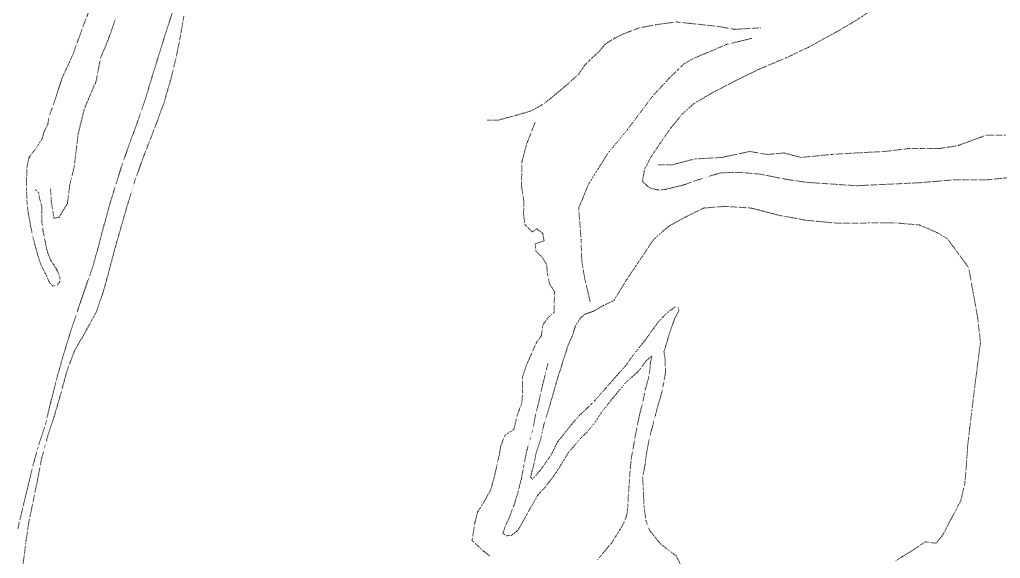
# Model space of a CAD drawing. Extents: x 682410 to 689460, y 7661803 to 7669124.
# Drawn here: x 686399.5 to 686728.9, y 7664698.9 to 7664879.8 of the extents above; entities that cross this region are included whole.
import ezdxf

# ---------------------------------------------------------------- set-up
doc = ezdxf.new("R2010")
doc.units = 0
doc.header["$MEASUREMENT"] = 0
doc.linetypes.add('DOT', pattern=[0.25, 0, -0.25])
doc.layers.add('02 TOE_Line', color=1, linetype='DOT', lineweight=20)

msp = doc.modelspace()

# ---------------------------------------------------------------- linework, layer by layer
at = {"layer": '02 TOE_Line'}
for points in [[(686424.31, 7664886.5, 3965.68), (686420.81, 7664877.5, 3965.66), (686417.38, 7664868, 3965.47), (686413.75, 7664860, 3965.48), (686411.68, 7664853.75, 3965.35), (686410.41, 7664849.92, 3965.33), (686409.35, 7664847.07, 3965.26), (686409.03, 7664844.77, 3965.11), (686407.69, 7664841.97, 3964.8), (686407.03, 7664839.7, 3964.48), (686405.33, 7664837, 3964.08), (686402.68, 7664833.5, 3963.64), (686401.96, 7664829.95, 3963.26), (686401.87, 7664826.13, 3962.81), (686401.85, 7664822.23, 3962.33), (686402.01, 7664818.35, 3961.9), (686402.44, 7664814.71, 3961.42), (686403.02, 7664811.45, 3961.09), (686403.76, 7664807.8, 3960.78), (686404.63, 7664804.3, 3960.57), (686405.55, 7664800.9, 3960.37), (686406.63, 7664797.57, 3960.21), (686408.16, 7664794.52, 3960.21), (686409.61, 7664791.43, 3960.19), (686410.58, 7664790.44, 3960.14), (686412, 7664790.37, 3960.09), (686413.08, 7664791.9, 3960.09), (686412.95, 7664793.72, 3960.09), (686412.11, 7664795.57, 3960.18), (686411.89, 7664796.05, 3960.21), (686411.64, 7664796.43, 3960.23), (686410.48, 7664798.23, 3960.32), (686410, 7664798.94, 3960.36), (686409.96, 7664799.03, 3960.37), (686408.96, 7664801.5, 3960.53), (686408.87, 7664801.83, 3960.55), (686408.67, 7664802.58, 3960.6), (686408.18, 7664804.86, 3960.67), (686408.09, 7664805.32, 3960.68), (686407.42, 7664808.61, 3960.78), (686407.38, 7664809, 3960.79), (686407.02, 7664811.73, 3960.89), (686407.01, 7664811.85, 3960.89), (686407.01, 7664812.07, 3960.89), (686406.92, 7664814.76, 3960.85), (686406.95, 7664815.01, 3960.85), (686406.95, 7664815.33, 3960.88), (686406.95, 7664816.96, 3961.03), (686406.72, 7664817.99, 3961.28), (686406.52, 7664818.71, 3961.46), (686406.08, 7664820.31, 3961.84), (686405.97, 7664821.55, 3961.97), (686405.15, 7664822.32, 3962.59), (686404.88, 7664822.65, 3962.84), (686404.71, 7664822.86, 3963)], [(686398.91, 7664708.85, 3957.92), (686400.53, 7664715.72, 3958.05), (686402.35, 7664723.25, 3958.21), (686404.08, 7664730.35, 3958.39), (686405.97, 7664737.16, 3958.65), (686408.24, 7664744.01, 3958.79), (686409.97, 7664751.33, 3959.04), (686411.89, 7664758.92, 3959.24), (686414.04, 7664766.59, 3959.5), (686416.38, 7664774.2, 3959.77), (686418.88, 7664781.76, 3960.01), (686421.44, 7664789.3, 3960.21), (686424.11, 7664796.89, 3960.42), (686426, 7664803.68, 3960.66), (686427.83, 7664810.65, 3960.84), (686429.76, 7664817.68, 3961.1), (686431.92, 7664824.77, 3961.33), (686434.18, 7664831.76, 3961.56), (686436.6, 7664838.64, 3961.77), (686439.44, 7664846.33, 3962.04), (686442.02, 7664854.06, 3962.26), (686444.39, 7664861.83, 3962.52), (686446.73, 7664869.29, 3962.75), (686449.03, 7664876.67, 3962.93), (686451.45, 7664884.05, 3963.18)], [(686454.66, 7664880.91, 3963.2), (686453.44, 7664873.73, 3962.99), (686451.97, 7664866.58, 3962.73), (686450.13, 7664859.19, 3962.44), (686448.18, 7664852.4, 3962.11), (686445.7, 7664845.54, 3961.89), (686443.04, 7664838.71, 3961.64), (686440.43, 7664831.88, 3961.32), (686438.06, 7664825.13, 3961.03), (686435.95, 7664818.28, 3960.79), (686433.96, 7664811.46, 3960.61), (686431.7, 7664803.62, 3960.4), (686429.7, 7664795.92, 3960.1), (686427.67, 7664788.52, 3959.94), (686425.19, 7664781.53, 3959.74), (686421.46, 7664774.68, 3959.7), (686417.92, 7664768.52, 3959.59), (686415.47, 7664761.96, 3959.35), (686413.47, 7664754.62, 3959.06), (686411.31, 7664747.15, 3958.84), (686408.99, 7664740, 3958.69), (686406.98, 7664732.78, 3958.53), (686405.55, 7664725.31, 3958.31), (686404, 7664717.83, 3958.15), (686402.57, 7664710.87, 3958.07), (686401.54, 7664703.74, 3957.93), (686400.66, 7664696.74, 3957.61)], [(686409.88, 7664823, 3962.02), (686410.19, 7664818.5, 3961.57), (686411.06, 7664813, 3961.17), (686412.81, 7664813.5, 3960.99), (686415.56, 7664818, 3960.94), (686416.31, 7664824, 3961.03), (686417.88, 7664830.5, 3961.35), (686419.19, 7664841.5, 3961.64), (686421.31, 7664850, 3961.89), (686425.19, 7664859, 3962.52), (686426.75, 7664867, 3962.52), (686429.06, 7664872.5, 3962.78), (686431.87, 7664880.5, 3963.16)], [(686685.75, 7664883, 4015.92), (686679.62, 7664879, 4016.37), (686673.56, 7664875.5, 4017.26), (686664.38, 7664870.5, 4017.94), (686657.06, 7664867, 4018.81), (686647.56, 7664863, 4019.68), (686639.44, 7664859, 4020.37), (686631.75, 7664855, 4021.25), (686625.88, 7664851.5, 4022.08), (686621.94, 7664848, 4022.86), (686618.31, 7664843.5, 4023.47), (686615.12, 7664839, 4024.01), (686611.44, 7664833.5, 4024.8), (686609.38, 7664829.5, 4025.46), (686608.69, 7664825.5, 4026.27), (686610.39, 7664823.83, 4027.1), (686611.57, 7664823.09, 4027.44), (686613.87, 7664822.57, 4028.05), (686616.39, 7664822.79, 4028.58), (686622.02, 7664824.12, 4029.8), (686626.9, 7664825.83, 4030.4), (686634.98, 7664828.35, 4031.64), (686641.27, 7664828.49, 4032.21), (686648.23, 7664827.9, 4033.03), (686656.68, 7664826.2, 4034.13), (686663.64, 7664825.16, 4034.73), (686680.44, 7664824, 4036.07), (686701.5, 7664825, 4037.97), (686707.75, 7664825.5, 4038.64), (686713.31, 7664826, 4039.2), (686724.31, 7664826, 4040.16), (686734.31, 7664827, 4041.12)], [(686648.38, 7664877, 4018.99), (686639.56, 7664876.5, 4018.58), (686634.06, 7664877.5, 4018.23), (686624.5, 7664878.5, 4017.15), (686620.06, 7664879, 4016.43), (686613, 7664878, 4015.59), (686607.56, 7664877, 4014.87), (686602.38, 7664875, 4014), (686599.25, 7664873.5, 4013.69), (686596.13, 7664871.5, 4012.98), (686594.06, 7664869, 4012.54), (686591.88, 7664867, 4011.71), (686589.31, 7664864.5, 4011.01), (686587.31, 7664861.5, 4010.38), (686582.88, 7664857.5, 4009.39), (686577.44, 7664853, 4008.52), (686574.75, 7664851, 4008.28), (686571, 7664849, 4007.63), (686565.75, 7664847.5, 4006.99), (686560.12, 7664846, 4006.54), (686556.44, 7664846, 4006.16)], [(686591.12, 7664785, 4027.94), (686589.38, 7664792.5, 4027.85), (686588.31, 7664798.5, 4027.4), (686588.06, 7664806, 4026.85), (686587.25, 7664816.5, 4027.01), (686590.56, 7664824.5, 4026.6), (686597.12, 7664835, 4025.62), (686603.75, 7664843, 4024.76), (686612, 7664854, 4023.56), (686617.56, 7664860, 4022.67), (686622.69, 7664865, 4022.01), (686626.38, 7664867, 4021.63), (686630.06, 7664868.5, 4021.32), (686637.06, 7664871.5, 4020.74), (686645.5, 7664873.5, 4019.69)], [(686572.75, 7664845.5, 4009.87), (686569.75, 7664838, 4011.75), (686568.19, 7664832, 4013.15), (686568.06, 7664824, 4015.84), (686568.88, 7664818.5, 4017.33), (686568.75, 7664814.5, 4018.24), (686569.19, 7664811, 4018.65), (686571.62, 7664808.5, 4019.82), (686573.19, 7664809.5, 4021.55), (686575.19, 7664808, 4023.28), (686575.62, 7664805.5, 4024.03), (686572.62, 7664804.5, 4023.05), (686572.94, 7664802, 4022.94), (686575, 7664800, 4023.56), (686576.5, 7664797.5, 4024.01), (686576.75, 7664794.5, 4024.21), (686577.5, 7664791, 4024.78), (686579.12, 7664788.5, 4026.02), (686579.03, 7664781.48, 4027.38), (686577.08, 7664779.88, 4026.88), (686575.24, 7664777.29, 4026.11), (686574.7, 7664773.63, 4026.14), (686573.06, 7664771.27, 4025.98), (686571.25, 7664767.24, 4025.96), (686569.77, 7664763.85, 4025.36), (686568.39, 7664759.84, 4025.4), (686568.45, 7664754.9, 4026.68), (686568.18, 7664751.14, 4027.3), (686566.56, 7664746.7, 4027.32), (686565.45, 7664742.14, 4027.12), (686562.5, 7664740.3, 4025.84), (686561.06, 7664736.49, 4025.89), (686560.57, 7664733.41, 4026.09), (686559.98, 7664731.04, 4025.59), (686559.02, 7664726.59, 4025.94), (686557.7, 7664721.85, 4026.2), (686555.46, 7664717.84, 4026.02), (686553.35, 7664714.56, 4025.03), (686552.4, 7664710.92, 4025.69), (686551.45, 7664704.86, 4026.43), (686555.4, 7664701.27, 4028.35), (686557.54, 7664699.62, 4029.23)], [(686730.56, 7664841, 4036.4), (686724.13, 7664841, 4033.53), (686714.75, 7664837.5, 4032.98), (686708.44, 7664836.5, 4032.76), (686702, 7664836.5, 4032.47), (686698.25, 7664836.5, 4032.22), (686689.94, 7664835.5, 4031.7), (686680.31, 7664835, 4031.42), (686672, 7664834.5, 4031.02), (686662, 7664833.5, 4030.55), (686656.19, 7664835, 4029.75), (686650.56, 7664834.5, 4029.81), (686644.75, 7664835.5, 4029.43), (686635.25, 7664833.5, 4029.15), (686626.31, 7664833, 4028.36), (686618.56, 7664831, 4026.46), (686613.56, 7664831, 4025.6)], [(686621.32, 7664697.14, 4048.17), (686620.06, 7664699.68, 4048.4), (686617.79, 7664701.43, 4048.93), (686614.81, 7664703.69, 4048.96), (686612.88, 7664706.08, 4048.99), (686610.94, 7664708.46, 4049.03), (686609.84, 7664711.68, 4048.74), (686609.2, 7664716.25, 4048.61), (686609.07, 7664719.44, 4048.22), (686608.94, 7664722.64, 4047.82), (686608.74, 7664725.88, 4047.49), (686609.55, 7664730.46, 4047.13), (686610.01, 7664734, 4046.87), (686610.87, 7664738.65, 4046.3), (686611.8, 7664742.32, 4045.92), (686612.99, 7664746.85, 4045.38), (686613.87, 7664750.22, 4045.11), (686615.12, 7664754.4, 4044.49), (686615.82, 7664757.89, 4043.82), (686616.4, 7664761.3, 4043.56), (686616.3, 7664765.76, 4043.27), (686615.89, 7664768.16, 4042.94), (686616.52, 7664770.38, 4043.1), (686617.95, 7664775.12, 4043.23), (686619.49, 7664779.33, 4043.48), (686620.91, 7664782.06, 4043.67), (686620.73, 7664783.02, 4043.98), (686619.57, 7664783.25, 4043.87), (686617.31, 7664781.62, 4043.83), (686616.57, 7664780.99, 4043.77), (686614, 7664778.29, 4043.58), (686611.9, 7664775.4, 4043.25), (686609.43, 7664771.99, 4042.87), (686607.58, 7664769.69, 4042.52), (686605.72, 7664767.4, 4042.17), (686603.29, 7664763.92, 4041.56), (686600.18, 7664760.42, 4040.73), (686598.26, 7664758.24, 4040.23), (686596.34, 7664756.06, 4039.73), (686593.26, 7664752.5, 4039.11), (686590.11, 7664749.33, 4038.31), (686587.34, 7664746.73, 4037.61), (686584.59, 7664743.55, 4036.88), (686582.23, 7664740.54, 4036.02), (686580.18, 7664738.04, 4035.28), (686579.09, 7664735.84, 4034.76), (686578.01, 7664733.65, 4034.24), (686576, 7664730.8, 4033.52), (686574.29, 7664728.41, 4032.92), (686571.76, 7664725.46, 4032.1), (686571.08, 7664726.16, 4031.82), (686571.57, 7664728.04, 4031.58), (686572.2, 7664730.35, 4031.38), (686572.88, 7664733.94, 4031.09), (686574.43, 7664738.62, 4030.87), (686575, 7664741.22, 4030.75), (686575.56, 7664743.82, 4030.63), (686576.36, 7664746.31, 4030.5), (686577.15, 7664748.79, 4030.36), (686578.24, 7664752.61, 4030.1), (686578.96, 7664755.17, 4029.88), (686579.69, 7664757.74, 4029.66), (686580.9, 7664761.7, 4029.57), (686582.15, 7664765.66, 4029.41), (686582.98, 7664768.15, 4029.29), (686583.8, 7664770.65, 4029.17), (686585.04, 7664773.4, 4029.33), (686586.18, 7664776.97, 4028.93), (686587.82, 7664779.6, 4028.67), (686589.44, 7664780.94, 4028.4), (686592.28, 7664781.88, 4028.44), (686593.1, 7664782.36, 4028.54), (686595.56, 7664783.85, 4028.31), (686599.12, 7664785.5, 4027.91), (686603.06, 7664792, 4027.53), (686608.12, 7664799.5, 4027.62), (686612.44, 7664806, 4028.21), (686617.63, 7664810.5, 4029.06), (686623.06, 7664813.5, 4029.8), (686629.19, 7664816.5, 4030.6), (686636.46, 7664817.09, 4031.63), (686645.27, 7664816.5, 4032.71), (686654.38, 7664814.13, 4033.58), (686663.49, 7664812.42, 4034.59), (686674.05, 7664811.43, 4035.53), (686684.62, 7664811.5, 4036.49), (686693.81, 7664811.5, 4037.41), (686701.59, 7664810.85, 4038.35), (686707.61, 7664808.3, 4039.54), (686711.19, 7664806.1, 4039.9), (686718.22, 7664796.5, 4040.42), (686721.19, 7664780, 4040.86), (686722.19, 7664771.5, 4040.24), (686720.38, 7664757.5, 4039), (686719.31, 7664748.5, 4038.23), (686718.54, 7664742.42, 4036.37), (686717.89, 7664736.69, 4035.95), (686717.47, 7664730.33, 4035.54), (686716.94, 7664724.11, 4035.09), (686715.57, 7664718.19, 4034.64), (686712.18, 7664711.92, 4034.4), (686709.71, 7664707.05, 4034.1), (686707.31, 7664704, 4034.03), (686703.59, 7664704.46, 4034.04), (686699.43, 7664701.58, 4033.73), (686695.88, 7664699.49, 4033.83), (686693.58, 7664697.97, 4033.68)], [(686576.95, 7664764.3, 4029.34), (686574.63, 7664754.99, 4029.72), (686573.85, 7664751.32, 4029.85), (686572.61, 7664746.46, 4030.19), (686572, 7664742.67, 4030.34), (686569.92, 7664735.5, 4030.73), (686568.72, 7664729.36, 4031.25), (686568.03, 7664725.71, 4031.55), (686566.91, 7664721.23, 4031.61), (686565.8, 7664717.57, 4031.54), (686564.07, 7664712.83, 4031.43), (686562.44, 7664709.4, 4031.44), (686561.8, 7664707.35, 4031.67), (686562.92, 7664706.51, 4031.8), (686564.62, 7664706.62, 4031.84), (686566.39, 7664707.92, 4031.75), (686567.18, 7664708.84, 4031.75), (686568.99, 7664712.13, 4031.59), (686571.49, 7664716.58, 4031.73), (686573.53, 7664720.15, 4031.88), (686575.98, 7664722.77, 4032.25), (686579.23, 7664727.02, 4033.13), (686580.95, 7664729.69, 4033.63), (686583.8, 7664734.44, 4034.62), (686585.94, 7664736.86, 4035.2), (686587.84, 7664739.2, 4035.85), (686590.1, 7664741.31, 4036.48), (686592.65, 7664744.38, 4037.34), (686594.8, 7664747.79, 4038.12), (686597.45, 7664751.1, 4038.9), (686600, 7664754.3, 4039.54), (686603.26, 7664758.13, 4040.31), (686607.16, 7664761.55, 4041.42), (686609.83, 7664765.1, 4042.06), (686611.86, 7664766.95, 4042.65), (686611.32, 7664764.32, 4042.73), (686611.29, 7664763.11, 4042.88), (686610.7, 7664759.39, 4043.51), (686609.66, 7664755.78, 4044.27), (686608.89, 7664751.85, 4044.93), (686607.89, 7664747.9, 4045.43), (686607.01, 7664743.8, 4045.92), (686606.46, 7664741.05, 4046.21), (686605.74, 7664737.01, 4046.62), (686604.99, 7664732.86, 4046.88), (686604.53, 7664728.68, 4047.25), (686604.26, 7664724.46, 4047.67), (686603.96, 7664720.4, 4048.2), (686603.74, 7664716.15, 4048.58), (686603.4, 7664713.42, 4048.81), (686602.48, 7664710.92, 4049.01), (686601.14, 7664708.57, 4048.94), (686599.66, 7664706.22, 4048.86), (686598.19, 7664703.9, 4048.83), (686595.49, 7664700.79, 4048.77), (686593.66, 7664698.58, 4048.72)]]:
    msp.add_polyline3d(points, dxfattribs=at)

doc.saveas('drawing.dxf')
